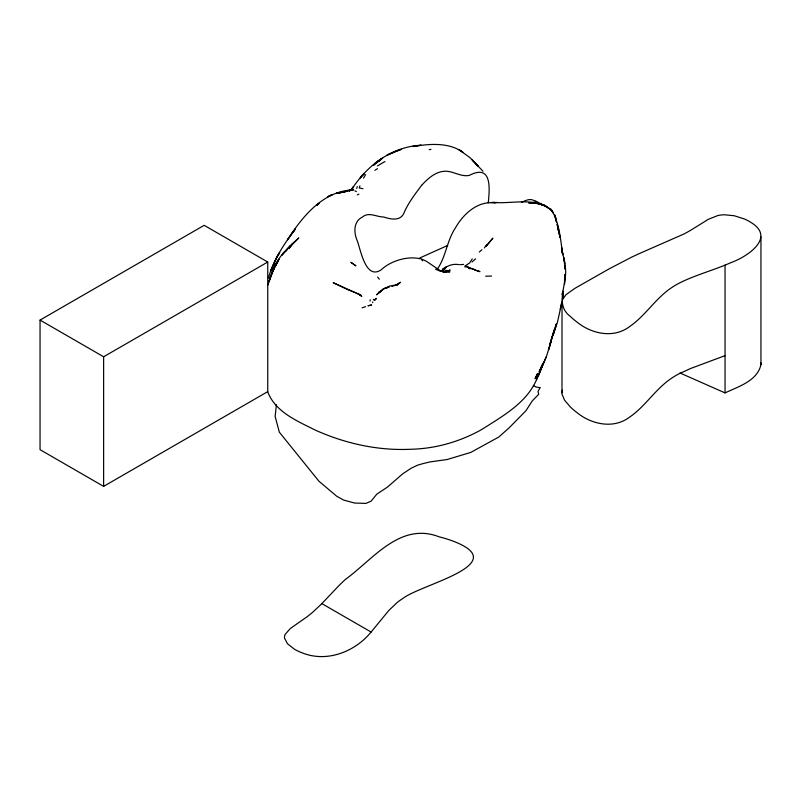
<?xml version="1.0" encoding="UTF-8"?>
<svg xmlns="http://www.w3.org/2000/svg" width="801" height="801" viewBox="0 0 801 801"><rect width="100%" height="100%" fill="white"/><g stroke="black" fill="none" stroke-linecap="round" stroke-linejoin="round"><path stroke-width="1.2" d="M725.045 355.644L690.502 368.54L677.986 374.337A86.658 50.032 0 0 0 671.388 378.352C655.348 389.086 645.316 406.497 629.346 417.301C613.446 429.256 591.308 424.39 576.87 412.515A99.915 57.682 0 0 1 570.532 407.138L564.565 400.2L561.982 394.112L562.022 303.819M488.28 202.813C489.801 187.774 491.864 163.724 469.366 175.369C461.486 177.171 453.867 171.474 445.947 171.194C435.994 171.144 428.175 178.263 421.827 185.121M370.112 301.026L370.202 299.734M372.665 302.678L372.715 301.977M561.891 392.74L562.402 390.127M562.502 299.524L563.373 292.145L562.392 299.684L566.027 294.688L574.808 288.39L609.231 268.816L631.388 257.281A312.851 180.625 0 0 1 640.69 252.976L683.664 234.122A163.074 94.148 0 0 0 690.782 230.217L708.324 219.324L717.786 215.569A19.915 11.504 0 0 1 724.304 214.768L734.137 215.709L744.499 219.003A45.527 26.283 0 0 1 751.598 222.848C775.999 238.277 746.212 257.251 730.852 262.668C713.511 270.408 694.857 274.973 677.986 283.794A86.658 50.032 0 0 0 671.388 287.809C655.348 298.543 645.316 315.954 629.346 326.758C613.446 338.723 591.308 333.847 576.87 321.982A99.915 57.682 0 0 1 570.532 316.595C553.121 303.879 569.08 282.212 564.975 265.141L565.206 269.366L564.925 262.758L561.781 249.742M760.95 236.876L760.95 364.665C757.295 380.976 738.482 386.533 725.045 392.901L679.899 372.956M276.385 404.765L275.144 416.52L279.349 432.2L318.978 481.261L336.61 496.149L343.569 500.044L354.493 503.018L365.867 503.418L371.093 501.186L376.81 494.127L387.374 487.168L402.643 473.852L411.073 468.285L417.411 465.241L422.958 463.619L430.047 461.897L447.108 459.534L470.728 452.435L498.803 437.026L509.086 427.864L525.877 410.833L532.244 400.981L538.662 394.312L537.992 391.439L540.154 387.494M562.182 294.608L562.893 291.204L562.212 294.197M560.219 309.346L561.611 302.808M562.262 300.645L557.416 322.392L553.09 335.279L556.294 323.974L546.492 356.405L536.48 379.754M269.276 281.051L275.294 264.771L278.618 259.524L271.679 273.371L267.924 284.996M268.956 281.812L270.428 276.916L269.506 279.599M356.705 188.455L357.246 186.613M359.909 185.842L359.259 187.955L362.973 188.736M537.721 376.65C528.61 401.962 502.988 415.939 481.421 429.696C459.764 441.762 435.293 448.79 410.462 449.271C377.702 450.803 345.021 443.474 315.234 430.077C297.191 420.976 275.284 412.034 267.664 391.679M268.415 278.027C273.511 259.844 284.075 243.935 295.289 228.996L287.589 239.749C302.618 216.17 323.374 190.718 353.692 189.807L347.694 190.868L352.32 189.346L349.286 191.089L352.12 188.936L350.648 190.258M538.733 375.349L543.729 362.402L537.261 377.782M273.792 269.126L270.097 277.957L275.294 264.771L271.679 273.371M365.576 174.658L363.514 178.132M274.563 266.833L278.768 258.983L283.524 252.575L287.819 248.7L281.862 255.219L290.132 245.797L298.783 237.897L293.196 243.734M541.736 366.988L546.492 356.405M351.849 189.056C363.594 171.274 380.475 155.374 401.311 149.376L387.023 155.184C397.536 149.487 409.091 145.772 421.086 145.221L412.835 146.533C429.226 143.85 448.59 142.047 462.858 152.24L458.843 149.587L470.057 157.717L483.033 171.274M472.28 258.893L469.696 262.868L465.071 265.952M484.345 247.96L486.828 244.505M289.191 248.3L292.475 243.894L289.221 247.99M352.38 188.335L353.461 186.913L350.928 190.107L353.662 186.803L351.469 188.946M294.037 230.728L294.698 229.877L291.574 233.902M421.696 185.261C415.329 193.782 408.77 202.202 404.395 211.985C401.141 221.497 391.068 219.464 383.729 217.011C376.59 217.071 368.71 211.474 362.412 217.061C353.521 221.306 353.662 232.39 357.046 240.23C360.65 249.281 365.416 280.26 381.106 269.887C390.467 260.926 407.659 255.689 420.024 258.793M290.132 245.797L285.406 251.384L288.75 247.469M371.113 632.049L388.715 610.582L397.006 602.652A86.658 50.032 0 0 1 403.033 598.347C421.636 583.819 517.426 563.303 449.231 539.744A99.915 57.682 0 0 0 439.148 536.83C400.11 521.631 373.136 559.318 345.341 579.483A312.851 180.625 0 0 0 339.173 585.371L321.181 604.324L312.47 612.455A163.074 94.148 0 0 1 306.693 617.04L290.302 628.515L285.116 634.422A19.915 11.504 0 0 0 284.585 638.267L287.509 643.764L294.528 649.261A45.527 26.283 0 0 0 302.067 652.815C326.718 662.827 354.903 651.894 371.113 632.049L321.882 603.624M374.618 300.285L376.36 298.473L374.307 300.505M475.574 258.823L472.069 261.937M373.296 299.834L373.907 299.234M479.308 251.995L481.922 249.732M383.018 289.521L378.523 293.006L383.138 288.941L389.246 287.038M380.275 160.1L375.148 163.344L381.086 159.509M377.651 161.291L381.446 158.708M437.466 268.916C445.907 256.841 447.008 240.28 455.529 227.744C463.298 213.877 478.217 200.3 495.188 203.033M374.878 170.333L377.501 168.671M377.401 165.917L384.951 161.512M442.553 269.276C447.178 265.832 452.755 263.549 458.613 264.57M40.05 320.08L204.165 225.331L267.744 262.037L267.744 391.629L103.629 486.377L40.05 449.671L40.05 320.08L103.629 356.785L267.744 262.037M381.336 290.753L376.59 294.808L379.914 291.674L378.803 292.305L381.626 290.783M419.624 258.052L447.669 245.466M392.019 286.428L397.666 284.435L400.52 282.282L395.504 285.196L398.007 284.625L389.666 286.047L383.399 288.881L388.205 287.369M521.441 202.453C525.486 200.48 531.053 197.627 534.918 201.361M357.376 194.853L358.918 194.162M442.432 270.488L444.325 269.637L442.603 270.327M448.049 270.878L450.182 270.047L448.25 270.728M362.032 307.834L365.596 306.643M346.433 191.089L337.702 193.452L343.629 191.669M340.335 192.56L347.404 191.189L336.71 193.111L339.123 192.751M429.226 149.737L430.978 149.316M464.94 266.993L467.914 266.292M440.43 270.618L441.501 270.378M491.564 276.045L485.666 276.215M459.664 264.7L463.599 264.42M442.733 271.94L449.942 271.829L441.481 271.359L446.147 271.849M490.893 202.503L497.451 202.483M492.905 202.323C511.759 204.555 540.114 195.304 553.281 212.986L551.599 210.112C559.448 223.159 560.52 239.369 562.632 254.217L561.982 247.94L562.733 254.798L561.972 250.683M540.475 204.145L545.06 205.627L538.833 203.484L528.57 202.823L534.818 203.064M445.246 270.277L447.439 270.518M535.468 203.174L541.987 204.585M440.29 270.708L443.023 271.058M439.629 271.028L444.465 271.769M468.725 268.485L470.167 268.766M474.883 270.127L479.969 271.639L467.794 267.304L475.404 269.797M542.117 204.986L544.199 205.487L538.112 203.314L546.432 206.608L535.178 200.781M533.326 385.441L535.909 386.943L539.704 387.654M537.942 203.744L540.385 204.405M355.574 292.735L346.723 289.181M437.036 269.687L435.794 269.186L439.128 270.698M354.923 190.908L356.415 191.529M465.151 266.112L468.615 267.564M420.815 258.693L426.252 261.186L439.759 270.307M345.772 288.72L333.226 282.693L361.021 295.259L356.345 293.106M544.98 205.597L549.977 208.901L543.278 204.846M535.609 201.912L536.129 202.303M422.628 260.836L421.837 259.995M377.621 277.096L379.364 279.209M760.83 362.733L760.95 364.665M725.045 265.101L725.045 392.901M103.629 356.785L103.629 486.377M564.565 279.038L564.525 284.085L564.865 274.503L564.565 279.038M554.252 329.862L550.147 343.339L554.252 329.862M551.509 339.834L548.815 349.266L551.509 339.834M272.49 266.473L270.668 271.189L276.455 258.172L272.49 266.473M541.015 367.509L539.153 371.784L542.888 363.564L541.015 367.509M535.849 377.071L535.078 378.713L537.531 373.687L535.849 377.071M277.056 262.928L274.993 266.913L278.968 259.344L277.056 262.928M278.748 253.987L276.295 258.282L279.669 252.435L278.748 253.987M361.902 175.509L360.24 177.972L364.285 173.717L361.902 175.509M492.765 238.257L486.077 246.267L492.765 238.257M293.476 243.023L289.872 246.848L293.476 243.023M371.394 305.001L368.17 305.782L371.394 305.001M317.036 205.036L316.675 205.406L319.399 203.084L317.036 205.036M446.618 266.743L444.655 268.735L442.873 269.246L446.618 266.743M377.692 161.642L373.366 165.366L382.568 158.127L377.692 161.642M329.642 195.804L327.879 196.686L332.325 194.553L329.642 195.804M342.668 192.18L341.046 192.49L344.891 192.05L342.668 192.18M547.924 207.619L544.81 205.857L547.924 207.619M360.029 294.968L358.948 294.277L361.802 296.37L360.029 294.968M355.784 265.762L351.078 262.428L355.784 265.762M475.884 163.774L472.25 160.01L478.157 166.187L475.884 163.774M552.069 210.863L550.637 209.041L552.58 211.654L552.069 210.863M555.644 217.482L554.612 214.858L556.505 221.947L555.644 217.482M558.117 227.744L557.106 224.32L558.848 231.549L558.117 227.744M558.928 232.34L558.067 228.696L559.999 237.426L558.928 232.34M564.174 259.824L563.734 257.522L564.605 263.709L564.174 259.824"/></g></svg>
